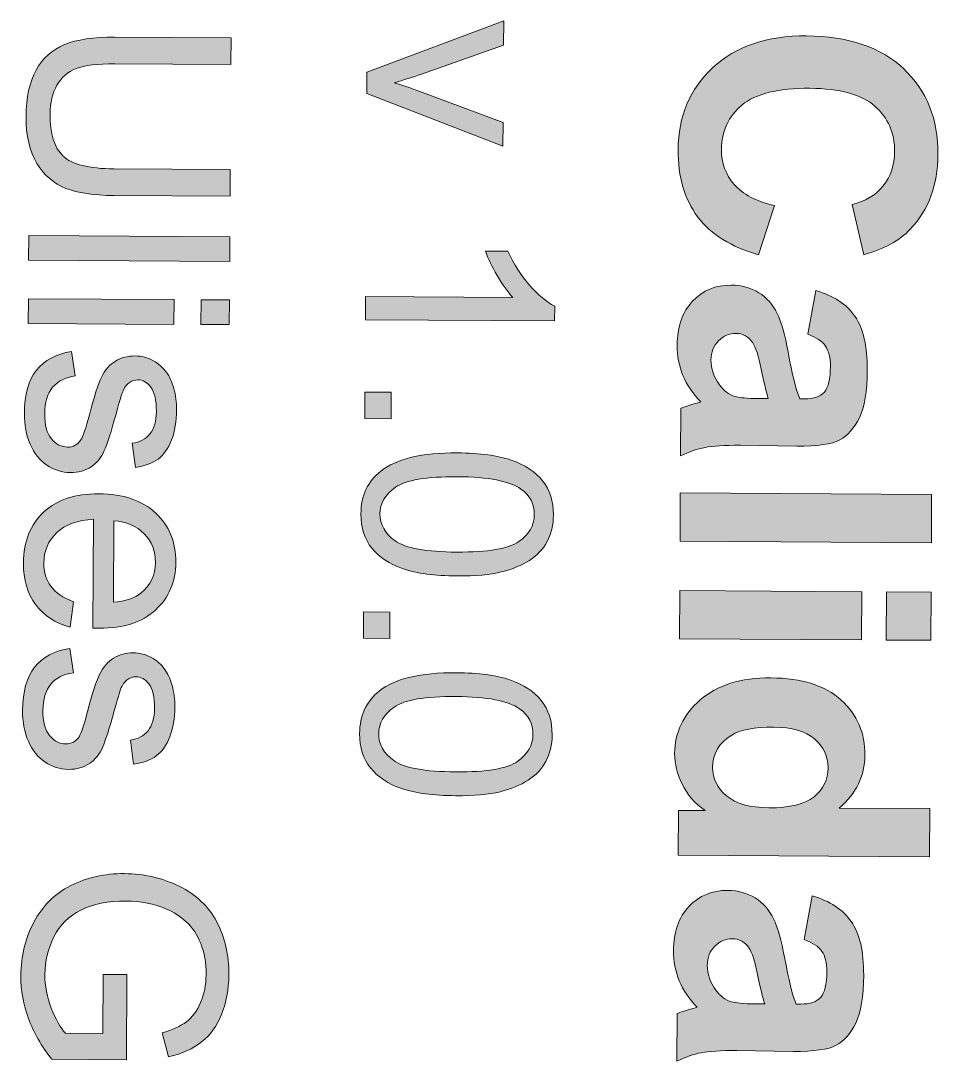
# Model space of a CAD drawing. Header units: inches. Extents: x -141 to 256, y 168 to 398.
# Drawn here: x -51.77 to -33.34, y 334.35 to 355.24 of the extents above; entities that cross this region are included whole.
import ezdxf

# ---------------------------------------------------------------- set-up
doc = ezdxf.new("R2010")
doc.units = ezdxf.units.IN
doc.header["$MEASUREMENT"] = 0
doc.layers.add('graba raster', color=2, linetype='Continuous')

msp = doc.modelspace()

# ---------------------------------------------------------------- hatches: boundary and pattern name
at = {"layer": 'graba raster', "true_color": 0x575756}
h = msp.add_hatch(color=251, dxfattribs=at)
h.dxf.hatch_style = 2
edge = h.paths.add_edge_path()
edge.add_spline(control_points=[(-44.817, 354.208), (-44.817, 354.208), (-42.067, 355.236), (-42.067, 355.236), (-42.067, 355.236), (-42.07, 354.745), (-42.07, 354.745), (-42.07, 354.745), (-43.717, 354.166), (-43.717, 354.166), (-43.894, 354.103), (-44.079, 354.046), (-44.271, 353.993), (-44.126, 353.951), (-43.953, 353.892), (-43.75, 353.817), (-43.75, 353.817), (-42.079, 353.197), (-42.079, 353.197), (-42.079, 353.197), (-42.082, 352.719), (-42.082, 352.719), (-42.082, 352.719), (-44.819, 353.774), (-44.819, 353.774), (-44.819, 353.774), (-44.817, 354.208), (-44.817, 354.208)], knot_values=[0, 0, 0, 0, 1, 1, 1, 2, 2, 2, 3, 3, 3, 4, 4, 4, 5, 5, 5, 6, 6, 6, 7, 7, 7, 8, 8, 8, 9, 9, 9, 9], degree=3, periodic=1)
h = msp.add_hatch(color=251, dxfattribs=at)
h.dxf.hatch_style = 2
edge = h.paths.add_edge_path()
edge.add_spline(control_points=[(-36.627, 351.525), (-36.627, 351.525), (-36.946, 350.538), (-36.946, 350.538), (-37.496, 350.693), (-37.904, 350.948), (-38.17, 351.302), (-38.435, 351.656), (-38.566, 352.104), (-38.563, 352.647), (-38.559, 353.317), (-38.326, 353.867), (-37.866, 354.296), (-37.405, 354.725), (-36.777, 354.937), (-35.983, 354.933), (-35.142, 354.928), (-34.491, 354.706), (-34.028, 354.27), (-33.565, 353.833), (-33.336, 353.261), (-33.341, 352.553), (-33.344, 351.935), (-33.53, 351.435), (-33.897, 351.051), (-34.115, 350.823), (-34.426, 350.652), (-34.831, 350.54), (-34.831, 350.54), (-35.066, 351.55), (-35.066, 351.55), (-34.804, 351.609), (-34.596, 351.732), (-34.444, 351.92), (-34.291, 352.109), (-34.214, 352.339), (-34.212, 352.61), (-34.21, 352.984), (-34.342, 353.289), (-34.61, 353.523), (-34.877, 353.758), (-35.312, 353.877), (-35.913, 353.881), (-36.552, 353.885), (-37.007, 353.773), (-37.28, 353.545), (-37.552, 353.317), (-37.689, 353.019), (-37.691, 352.652), (-37.693, 352.381), (-37.608, 352.147), (-37.437, 351.95), (-37.266, 351.754), (-36.996, 351.612), (-36.627, 351.525)], knot_values=[0, 0, 0, 0, 1, 1, 1, 2, 2, 2, 3, 3, 3, 4, 4, 4, 5, 5, 5, 6, 6, 6, 7, 7, 7, 8, 8, 8, 9, 9, 9, 10, 10, 10, 11, 11, 11, 12, 12, 12, 13, 13, 13, 14, 14, 14, 15, 15, 15, 16, 16, 16, 17, 17, 17, 18, 18, 18, 18], degree=3, periodic=1)
h = msp.add_hatch(color=251, dxfattribs=at)
h.dxf.hatch_style = 2
edge = h.paths.add_edge_path()
edge.add_spline(control_points=[(-47.562, 352.249), (-47.562, 352.249), (-47.565, 351.714), (-47.565, 351.714), (-47.565, 351.714), (-49.899, 351.728), (-49.899, 351.728), (-50.305, 351.731), (-50.627, 351.779), (-50.866, 351.872), (-51.104, 351.965), (-51.298, 352.132), (-51.446, 352.373), (-51.594, 352.614), (-51.667, 352.929), (-51.665, 353.318), (-51.662, 353.697), (-51.595, 354.006), (-51.464, 354.246), (-51.332, 354.486), (-51.142, 354.656), (-50.894, 354.758), (-50.646, 354.859), (-50.308, 354.909), (-49.88, 354.906), (-49.88, 354.906), (-47.546, 354.892), (-47.546, 354.892), (-47.546, 354.892), (-47.549, 354.357), (-47.549, 354.357), (-47.549, 354.357), (-49.881, 354.371), (-49.881, 354.371), (-50.232, 354.373), (-50.491, 354.342), (-50.657, 354.278), (-50.824, 354.214), (-50.953, 354.102), (-51.044, 353.944), (-51.135, 353.786), (-51.181, 353.592), (-51.182, 353.362), (-51.185, 352.969), (-51.097, 352.689), (-50.92, 352.52), (-50.743, 352.352), (-50.401, 352.266), (-49.893, 352.263), (-49.893, 352.263), (-47.562, 352.249), (-47.562, 352.249)], knot_values=[0, 0, 0, 0, 1, 1, 1, 2, 2, 2, 3, 3, 3, 4, 4, 4, 5, 5, 5, 6, 6, 6, 7, 7, 7, 8, 8, 8, 9, 9, 9, 10, 10, 10, 11, 11, 11, 12, 12, 12, 13, 13, 13, 14, 14, 14, 15, 15, 15, 16, 16, 16, 17, 17, 17, 17], degree=3, periodic=1)
h = msp.add_hatch(color=251, dxfattribs=at)
h.dxf.hatch_style = 2
h.paths.add_polyline_path([(-51.61, 350.923), (-47.57, 350.898), (-47.573, 350.403), (-51.613, 350.427)])
h = msp.add_hatch(color=251, dxfattribs=at)
h.dxf.hatch_style = 2
edge = h.paths.add_edge_path()
edge.add_spline(control_points=[(-44.847, 349.232), (-44.847, 349.232), (-44.844, 349.697), (-44.844, 349.697), (-44.844, 349.697), (-41.881, 349.679), (-41.881, 349.679), (-41.987, 349.792), (-42.093, 349.939), (-42.199, 350.121), (-42.304, 350.304), (-42.383, 350.467), (-42.436, 350.612), (-42.436, 350.612), (-41.986, 350.61), (-41.986, 350.61), (-41.866, 350.349), (-41.719, 350.121), (-41.546, 349.925), (-41.374, 349.73), (-41.205, 349.591), (-41.042, 349.509), (-41.042, 349.509), (-41.044, 349.209), (-41.044, 349.209), (-41.044, 349.209), (-44.847, 349.232), (-44.847, 349.232)], knot_values=[0, 0, 0, 0, 1, 1, 1, 2, 2, 2, 3, 3, 3, 4, 4, 4, 5, 5, 5, 6, 6, 6, 7, 7, 7, 8, 8, 8, 9, 9, 9, 9], degree=3, periodic=1)
h = msp.add_hatch(color=251, dxfattribs=at)
h.dxf.hatch_style = 2
edge = h.paths.add_edge_path()
edge.add_spline(control_points=[(-35.956, 348.941), (-35.956, 348.941), (-35.792, 349.818), (-35.792, 349.818), (-35.439, 349.717), (-35.179, 349.546), (-35.01, 349.304), (-34.841, 349.061), (-34.759, 348.703), (-34.762, 348.227), (-34.764, 347.795), (-34.817, 347.475), (-34.921, 347.264), (-35.024, 347.053), (-35.155, 346.905), (-35.313, 346.82), (-35.47, 346.735), (-35.76, 346.693), (-36.18, 346.696), (-36.18, 346.696), (-37.31, 346.713), (-37.31, 346.713), (-37.631, 346.715), (-37.868, 346.7), (-38.021, 346.67), (-38.175, 346.641), (-38.338, 346.583), (-38.514, 346.499), (-38.514, 346.499), (-38.508, 347.457), (-38.508, 347.457), (-38.443, 347.482), (-38.348, 347.513), (-38.221, 347.549), (-38.164, 347.564), (-38.126, 347.575), (-38.107, 347.582), (-38.267, 347.749), (-38.387, 347.926), (-38.466, 348.115), (-38.545, 348.304), (-38.584, 348.505), (-38.583, 348.719), (-38.581, 349.095), (-38.477, 349.391), (-38.271, 349.607), (-38.065, 349.823), (-37.806, 349.93), (-37.494, 349.928), (-37.287, 349.927), (-37.103, 349.876), (-36.942, 349.777), (-36.781, 349.677), (-36.657, 349.538), (-36.572, 349.36), (-36.487, 349.181), (-36.414, 348.924), (-36.352, 348.588), (-36.269, 348.135), (-36.192, 347.821), (-36.119, 347.646), (-36.119, 347.646), (-36.023, 347.646), (-36.023, 347.646), (-35.837, 347.645), (-35.704, 347.69), (-35.624, 347.781), (-35.544, 347.873), (-35.504, 348.046), (-35.502, 348.301), (-35.501, 348.473), (-35.534, 348.608), (-35.602, 348.705), (-35.668, 348.801), (-35.786, 348.88), (-35.956, 348.941)], knot_values=[0, 0, 0, 0, 1, 1, 1, 2, 2, 2, 3, 3, 3, 4, 4, 4, 5, 5, 5, 6, 6, 6, 7, 7, 7, 8, 8, 8, 9, 9, 9, 10, 10, 10, 11, 11, 11, 12, 12, 12, 13, 13, 13, 14, 14, 14, 15, 15, 15, 16, 16, 16, 17, 17, 17, 18, 18, 18, 19, 19, 19, 20, 20, 20, 21, 21, 21, 22, 22, 22, 23, 23, 23, 24, 24, 24, 25, 25, 25, 25], degree=3, periodic=1)
edge = h.paths.add_edge_path()
edge.add_spline(control_points=[(-36.75, 347.65), (-36.79, 347.774), (-36.838, 347.971), (-36.894, 348.24), (-36.95, 348.509), (-37.005, 348.685), (-37.06, 348.768), (-37.148, 348.895), (-37.262, 348.959), (-37.4, 348.96), (-37.535, 348.96), (-37.652, 348.911), (-37.752, 348.81), (-37.852, 348.71), (-37.902, 348.582), (-37.903, 348.426), (-37.904, 348.251), (-37.847, 348.084), (-37.733, 347.925), (-37.647, 347.808), (-37.541, 347.73), (-37.414, 347.692), (-37.332, 347.666), (-37.175, 347.653), (-36.943, 347.651), (-36.943, 347.651), (-36.75, 347.65), (-36.75, 347.65)], knot_values=[0, 0, 0, 0, 1, 1, 1, 2, 2, 2, 3, 3, 3, 4, 4, 4, 5, 5, 5, 6, 6, 6, 7, 7, 7, 8, 8, 8, 9, 9, 9, 9], degree=3, periodic=1)
h = msp.add_hatch(color=251, dxfattribs=at)
h.dxf.hatch_style = 2
h.paths.add_polyline_path([(-51.618, 349.655), (-48.691, 349.637), (-48.694, 349.141), (-51.621, 349.159)])
h.paths.add_polyline_path([(-48.148, 349.634), (-47.578, 349.631), (-47.581, 349.135), (-48.151, 349.138)])
h = msp.add_hatch(color=251, dxfattribs=at)
h.dxf.hatch_style = 2
edge = h.paths.add_edge_path()
edge.add_spline(control_points=[(-50.75, 348.597), (-50.75, 348.597), (-50.676, 348.106), (-50.676, 348.106), (-50.873, 348.079), (-51.024, 348.003), (-51.13, 347.878), (-51.235, 347.753), (-51.289, 347.577), (-51.29, 347.351), (-51.292, 347.124), (-51.246, 346.954), (-51.154, 346.843), (-51.062, 346.732), (-50.953, 346.677), (-50.829, 346.676), (-50.717, 346.675), (-50.628, 346.724), (-50.563, 346.82), (-50.519, 346.888), (-50.462, 347.057), (-50.392, 347.327), (-50.298, 347.69), (-50.217, 347.942), (-50.149, 348.082), (-50.081, 348.222), (-49.988, 348.328), (-49.869, 348.4), (-49.75, 348.472), (-49.619, 348.507), (-49.476, 348.506), (-49.345, 348.506), (-49.225, 348.475), (-49.114, 348.415), (-49.003, 348.354), (-48.911, 348.272), (-48.838, 348.169), (-48.782, 348.091), (-48.734, 347.986), (-48.695, 347.853), (-48.656, 347.719), (-48.638, 347.576), (-48.639, 347.424), (-48.64, 347.194), (-48.674, 346.993), (-48.742, 346.819), (-48.808, 346.646), (-48.899, 346.518), (-49.012, 346.437), (-49.126, 346.355), (-49.277, 346.299), (-49.467, 346.269), (-49.467, 346.269), (-49.53, 346.754), (-49.53, 346.754), (-49.379, 346.775), (-49.261, 346.838), (-49.176, 346.943), (-49.091, 347.048), (-49.048, 347.198), (-49.046, 347.391), (-49.045, 347.618), (-49.082, 347.781), (-49.157, 347.879), (-49.231, 347.977), (-49.319, 348.026), (-49.421, 348.027), (-49.485, 348.027), (-49.543, 348.007), (-49.595, 347.967), (-49.648, 347.927), (-49.692, 347.864), (-49.728, 347.778), (-49.746, 347.728), (-49.79, 347.582), (-49.857, 347.34), (-49.953, 346.99), (-50.031, 346.745), (-50.092, 346.607), (-50.152, 346.469), (-50.24, 346.36), (-50.354, 346.282), (-50.469, 346.204), (-50.611, 346.165), (-50.779, 346.166), (-50.945, 346.167), (-51.1, 346.216), (-51.246, 346.313), (-51.392, 346.411), (-51.503, 346.55), (-51.582, 346.732), (-51.661, 346.915), (-51.7, 347.121), (-51.698, 347.351), (-51.696, 347.731), (-51.616, 348.02), (-51.456, 348.219), (-51.297, 348.418), (-51.062, 348.544), (-50.75, 348.597)], knot_values=[0, 0, 0, 0, 1, 1, 1, 2, 2, 2, 3, 3, 3, 4, 4, 4, 5, 5, 5, 6, 6, 6, 7, 7, 7, 8, 8, 8, 9, 9, 9, 10, 10, 10, 11, 11, 11, 12, 12, 12, 13, 13, 13, 14, 14, 14, 15, 15, 15, 16, 16, 16, 17, 17, 17, 18, 18, 18, 19, 19, 19, 20, 20, 20, 21, 21, 21, 22, 22, 22, 23, 23, 23, 24, 24, 24, 25, 25, 25, 26, 26, 26, 27, 27, 27, 28, 28, 28, 29, 29, 29, 30, 30, 30, 31, 31, 31, 32, 32, 32, 33, 33, 33, 33], degree=3, periodic=1)
h = msp.add_hatch(color=251, dxfattribs=at)
h.dxf.hatch_style = 2
h.paths.add_polyline_path([(-44.856, 347.78), (-44.326, 347.776), (-44.33, 347.247), (-44.859, 347.25)])
h = msp.add_hatch(color=251, dxfattribs=at)
h.dxf.hatch_style = 2
edge = h.paths.add_edge_path()
edge.add_spline(control_points=[(-42.995, 346.559), (-42.547, 346.557), (-42.187, 346.509), (-41.915, 346.414), (-41.643, 346.321), (-41.432, 346.183), (-41.285, 346), (-41.138, 345.818), (-41.066, 345.589), (-41.068, 345.313), (-41.069, 345.11), (-41.111, 344.932), (-41.193, 344.779), (-41.276, 344.626), (-41.395, 344.5), (-41.55, 344.401), (-41.704, 344.302), (-41.893, 344.225), (-42.115, 344.169), (-42.336, 344.114), (-42.634, 344.087), (-43.01, 344.089), (-43.455, 344.092), (-43.813, 344.14), (-44.086, 344.233), (-44.358, 344.326), (-44.569, 344.464), (-44.716, 344.646), (-44.864, 344.829), (-44.937, 345.059), (-44.936, 345.336), (-44.934, 345.701), (-44.801, 345.987), (-44.538, 346.194), (-44.221, 346.442), (-43.707, 346.564), (-42.995, 346.559)], knot_values=[0, 0, 0, 0, 1, 1, 1, 2, 2, 2, 3, 3, 3, 4, 4, 4, 5, 5, 5, 6, 6, 6, 7, 7, 7, 8, 8, 8, 9, 9, 9, 10, 10, 10, 11, 11, 11, 12, 12, 12, 12], degree=3, periodic=1)
edge = h.paths.add_edge_path()
edge.add_spline(control_points=[(-42.998, 346.081), (-43.62, 346.085), (-44.035, 346.015), (-44.241, 345.87), (-44.448, 345.727), (-44.552, 345.547), (-44.553, 345.334), (-44.554, 345.12), (-44.452, 344.94), (-44.246, 344.793), (-44.04, 344.647), (-43.627, 344.571), (-43.007, 344.568), (-42.383, 344.564), (-41.969, 344.634), (-41.763, 344.779), (-41.557, 344.923), (-41.454, 345.103), (-41.452, 345.32), (-41.451, 345.534), (-41.541, 345.705), (-41.72, 345.834), (-41.951, 345.995), (-42.376, 346.077), (-42.998, 346.081)], knot_values=[0, 0, 0, 0, 1, 1, 1, 2, 2, 2, 3, 3, 3, 4, 4, 4, 5, 5, 5, 6, 6, 6, 7, 7, 7, 8, 8, 8, 8], degree=3, periodic=1)
h = msp.add_hatch(color=251, dxfattribs=at)
h.dxf.hatch_style = 2
h.paths.add_polyline_path([(-38.518, 345.756), (-33.468, 345.725), (-33.474, 344.757), (-38.524, 344.788)])
h = msp.add_hatch(color=251, dxfattribs=at)
h.dxf.hatch_style = 2
edge = h.paths.add_edge_path()
edge.add_spline(control_points=[(-50.712, 343.572), (-50.712, 343.572), (-50.778, 343.06), (-50.778, 343.06), (-51.078, 343.143), (-51.308, 343.294), (-51.473, 343.513), (-51.637, 343.733), (-51.718, 344.013), (-51.716, 344.353), (-51.713, 344.781), (-51.58, 345.119), (-51.314, 345.369), (-51.049, 345.618), (-50.678, 345.741), (-50.203, 345.738), (-49.71, 345.735), (-49.329, 345.606), (-49.058, 345.351), (-48.788, 345.096), (-48.654, 344.766), (-48.656, 344.362), (-48.659, 343.971), (-48.794, 343.652), (-49.062, 343.405), (-49.33, 343.159), (-49.705, 343.037), (-50.188, 343.04), (-50.218, 343.04), (-50.262, 343.041), (-50.321, 343.043), (-50.321, 343.043), (-50.308, 345.226), (-50.308, 345.226), (-50.629, 345.21), (-50.876, 345.12), (-51.048, 344.958), (-51.22, 344.795), (-51.306, 344.592), (-51.308, 344.347), (-51.309, 344.165), (-51.262, 344.01), (-51.168, 343.881), (-51.073, 343.752), (-50.921, 343.649), (-50.712, 343.572)], knot_values=[0, 0, 0, 0, 1, 1, 1, 2, 2, 2, 3, 3, 3, 4, 4, 4, 5, 5, 5, 6, 6, 6, 7, 7, 7, 8, 8, 8, 9, 9, 9, 10, 10, 10, 11, 11, 11, 12, 12, 12, 13, 13, 13, 14, 14, 14, 15, 15, 15, 15], degree=3, periodic=1)
edge = h.paths.add_edge_path()
edge.add_spline(control_points=[(-49.9, 345.196), (-49.9, 345.196), (-49.91, 343.562), (-49.91, 343.562), (-49.664, 343.582), (-49.479, 343.644), (-49.355, 343.746), (-49.163, 343.903), (-49.066, 344.107), (-49.065, 344.359), (-49.063, 344.587), (-49.138, 344.779), (-49.29, 344.935), (-49.442, 345.091), (-49.645, 345.178), (-49.9, 345.196)], knot_values=[0, 0, 0, 0, 1, 1, 1, 2, 2, 2, 3, 3, 3, 4, 4, 4, 5, 5, 5, 5], degree=3, periodic=1)
h = msp.add_hatch(color=251, dxfattribs=at)
h.dxf.hatch_style = 2
h.paths.add_polyline_path([(-38.53, 343.795), (-34.871, 343.773), (-34.877, 342.805), (-38.535, 342.827)])
h.paths.add_polyline_path([(-34.375, 343.77), (-33.479, 343.765), (-33.485, 342.797), (-34.381, 342.802)])
h = msp.add_hatch(color=251, dxfattribs=at)
h.dxf.hatch_style = 2
h.paths.add_polyline_path([(-44.882, 343.367), (-44.353, 343.364), (-44.356, 342.834), (-44.885, 342.837)])
h = msp.add_hatch(color=251, dxfattribs=at)
h.dxf.hatch_style = 2
edge = h.paths.add_edge_path()
edge.add_spline(control_points=[(-50.787, 342.635), (-50.787, 342.635), (-50.712, 342.144), (-50.712, 342.144), (-50.909, 342.118), (-51.06, 342.042), (-51.166, 341.917), (-51.272, 341.792), (-51.325, 341.616), (-51.326, 341.39), (-51.328, 341.162), (-51.282, 340.993), (-51.19, 340.882), (-51.098, 340.771), (-50.989, 340.716), (-50.864, 340.715), (-50.753, 340.714), (-50.664, 340.762), (-50.599, 340.859), (-50.555, 340.927), (-50.498, 341.096), (-50.428, 341.365), (-50.334, 341.729), (-50.253, 341.98), (-50.185, 342.121), (-50.117, 342.261), (-50.024, 342.367), (-49.905, 342.439), (-49.786, 342.511), (-49.655, 342.546), (-49.512, 342.545), (-49.381, 342.544), (-49.261, 342.514), (-49.15, 342.453), (-49.039, 342.393), (-48.947, 342.311), (-48.874, 342.208), (-48.818, 342.13), (-48.77, 342.025), (-48.731, 341.891), (-48.693, 341.758), (-48.674, 341.615), (-48.674, 341.462), (-48.676, 341.233), (-48.71, 341.031), (-48.777, 340.858), (-48.845, 340.685), (-48.935, 340.557), (-49.049, 340.475), (-49.162, 340.394), (-49.313, 340.337), (-49.503, 340.307), (-49.503, 340.307), (-49.566, 340.792), (-49.566, 340.792), (-49.415, 340.814), (-49.297, 340.877), (-49.212, 340.982), (-49.127, 341.087), (-49.084, 341.236), (-49.083, 341.429), (-49.081, 341.657), (-49.118, 341.82), (-49.193, 341.917), (-49.268, 342.016), (-49.355, 342.065), (-49.456, 342.065), (-49.521, 342.066), (-49.579, 342.046), (-49.63, 342.006), (-49.684, 341.966), (-49.729, 341.903), (-49.764, 341.816), (-49.783, 341.767), (-49.825, 341.621), (-49.893, 341.379), (-49.989, 341.028), (-50.068, 340.784), (-50.128, 340.646), (-50.188, 340.508), (-50.276, 340.399), (-50.39, 340.321), (-50.505, 340.242), (-50.646, 340.204), (-50.816, 340.205), (-50.981, 340.206), (-51.137, 340.255), (-51.282, 340.352), (-51.427, 340.45), (-51.539, 340.589), (-51.618, 340.772), (-51.697, 340.954), (-51.736, 341.16), (-51.734, 341.39), (-51.732, 341.77), (-51.652, 342.059), (-51.492, 342.258), (-51.333, 342.457), (-51.097, 342.583), (-50.787, 342.635)], knot_values=[0, 0, 0, 0, 1, 1, 1, 2, 2, 2, 3, 3, 3, 4, 4, 4, 5, 5, 5, 6, 6, 6, 7, 7, 7, 8, 8, 8, 9, 9, 9, 10, 10, 10, 11, 11, 11, 12, 12, 12, 13, 13, 13, 14, 14, 14, 15, 15, 15, 16, 16, 16, 17, 17, 17, 18, 18, 18, 19, 19, 19, 20, 20, 20, 21, 21, 21, 22, 22, 22, 23, 23, 23, 24, 24, 24, 25, 25, 25, 26, 26, 26, 27, 27, 27, 28, 28, 28, 29, 29, 29, 30, 30, 30, 31, 31, 31, 32, 32, 32, 33, 33, 33, 33], degree=3, periodic=1)
h = msp.add_hatch(color=251, dxfattribs=at)
h.dxf.hatch_style = 2
edge = h.paths.add_edge_path()
edge.add_spline(control_points=[(-43.022, 342.146), (-42.573, 342.143), (-42.213, 342.095), (-41.941, 342.001), (-41.669, 341.908), (-41.459, 341.769), (-41.312, 341.587), (-41.165, 341.404), (-41.092, 341.175), (-41.094, 340.899), (-41.095, 340.696), (-41.137, 340.518), (-41.22, 340.365), (-41.303, 340.212), (-41.421, 340.087), (-41.576, 339.988), (-41.731, 339.889), (-41.919, 339.811), (-42.141, 339.756), (-42.363, 339.7), (-42.661, 339.673), (-43.037, 339.676), (-43.481, 339.678), (-43.84, 339.726), (-44.112, 339.819), (-44.385, 339.912), (-44.595, 340.05), (-44.743, 340.233), (-44.891, 340.415), (-44.964, 340.645), (-44.962, 340.923), (-44.96, 341.288), (-44.827, 341.574), (-44.564, 341.781), (-44.247, 342.029), (-43.733, 342.15), (-43.022, 342.146)], knot_values=[0, 0, 0, 0, 1, 1, 1, 2, 2, 2, 3, 3, 3, 4, 4, 4, 5, 5, 5, 6, 6, 6, 7, 7, 7, 8, 8, 8, 9, 9, 9, 10, 10, 10, 11, 11, 11, 12, 12, 12, 12], degree=3, periodic=1)
edge = h.paths.add_edge_path()
edge.add_spline(control_points=[(-43.024, 341.668), (-43.646, 341.672), (-44.06, 341.602), (-44.267, 341.457), (-44.473, 341.313), (-44.577, 341.134), (-44.579, 340.921), (-44.58, 340.707), (-44.478, 340.527), (-44.272, 340.38), (-44.067, 340.233), (-43.653, 340.158), (-43.033, 340.154), (-42.409, 340.15), (-41.995, 340.221), (-41.789, 340.365), (-41.583, 340.51), (-41.48, 340.69), (-41.479, 340.907), (-41.477, 341.121), (-41.567, 341.292), (-41.747, 341.421), (-41.977, 341.582), (-42.403, 341.665), (-43.024, 341.668)], knot_values=[0, 0, 0, 0, 1, 1, 1, 2, 2, 2, 3, 3, 3, 4, 4, 4, 5, 5, 5, 6, 6, 6, 7, 7, 7, 8, 8, 8, 8], degree=3, periodic=1)
h = msp.add_hatch(color=251, dxfattribs=at)
h.dxf.hatch_style = 2
edge = h.paths.add_edge_path()
edge.add_spline(control_points=[(-38.562, 338.48), (-38.562, 338.48), (-38.556, 339.379), (-38.556, 339.379), (-38.556, 339.379), (-38.019, 339.376), (-38.019, 339.376), (-38.227, 339.526), (-38.381, 339.703), (-38.482, 339.907), (-38.583, 340.111), (-38.633, 340.317), (-38.632, 340.523), (-38.63, 340.944), (-38.458, 341.303), (-38.117, 341.6), (-37.777, 341.898), (-37.303, 342.045), (-36.697, 342.041), (-36.077, 342.038), (-35.606, 341.889), (-35.285, 341.596), (-34.965, 341.302), (-34.805, 340.932), (-34.808, 340.487), (-34.811, 340.078), (-34.983, 339.725), (-35.324, 339.429), (-35.324, 339.429), (-33.505, 339.418), (-33.505, 339.418), (-33.505, 339.418), (-33.511, 338.45), (-33.511, 338.45), (-33.511, 338.45), (-38.562, 338.48), (-38.562, 338.48)], knot_values=[0, 0, 0, 0, 1, 1, 1, 2, 2, 2, 3, 3, 3, 4, 4, 4, 5, 5, 5, 6, 6, 6, 7, 7, 7, 8, 8, 8, 9, 9, 9, 10, 10, 10, 11, 11, 11, 12, 12, 12, 12], degree=3, periodic=1)
edge = h.paths.add_edge_path()
edge.add_spline(control_points=[(-36.638, 341.052), (-37.028, 341.054), (-37.311, 341.002), (-37.486, 340.895), (-37.74, 340.74), (-37.867, 340.523), (-37.869, 340.243), (-37.87, 340.02), (-37.777, 339.83), (-37.588, 339.673), (-37.399, 339.515), (-37.117, 339.436), (-36.74, 339.433), (-36.32, 339.431), (-36.017, 339.505), (-35.831, 339.655), (-35.646, 339.805), (-35.552, 339.999), (-35.55, 340.236), (-35.549, 340.466), (-35.639, 340.658), (-35.821, 340.815), (-36.002, 340.971), (-36.275, 341.05), (-36.638, 341.052)], knot_values=[0, 0, 0, 0, 1, 1, 1, 2, 2, 2, 3, 3, 3, 4, 4, 4, 5, 5, 5, 6, 6, 6, 7, 7, 7, 8, 8, 8, 8], degree=3, periodic=1)
h = msp.add_hatch(color=251, dxfattribs=at)
h.dxf.hatch_style = 2
edge = h.paths.add_edge_path()
edge.add_spline(control_points=[(-50.115, 336.089), (-50.115, 336.089), (-49.641, 336.086), (-49.641, 336.086), (-49.641, 336.086), (-49.648, 334.374), (-49.648, 334.374), (-49.648, 334.374), (-51.147, 334.383), (-51.147, 334.383), (-51.355, 334.647), (-51.511, 334.919), (-51.615, 335.199), (-51.719, 335.479), (-51.77, 335.766), (-51.768, 336.06), (-51.766, 336.456), (-51.679, 336.817), (-51.507, 337.14), (-51.335, 337.463), (-51.088, 337.706), (-50.765, 337.87), (-50.443, 338.033), (-50.083, 338.114), (-49.686, 338.112), (-49.293, 338.109), (-48.927, 338.025), (-48.587, 337.858), (-48.247, 337.692), (-47.995, 337.454), (-47.831, 337.144), (-47.668, 336.835), (-47.587, 336.479), (-47.59, 336.077), (-47.592, 335.784), (-47.641, 335.521), (-47.736, 335.285), (-47.833, 335.05), (-47.965, 334.865), (-48.136, 334.732), (-48.305, 334.599), (-48.526, 334.499), (-48.799, 334.43), (-48.799, 334.43), (-48.928, 334.913), (-48.928, 334.913), (-48.722, 334.973), (-48.56, 335.047), (-48.441, 335.136), (-48.324, 335.226), (-48.229, 335.354), (-48.157, 335.521), (-48.085, 335.688), (-48.048, 335.873), (-48.047, 336.077), (-48.046, 336.321), (-48.082, 336.533), (-48.155, 336.711), (-48.229, 336.89), (-48.325, 337.034), (-48.446, 337.144), (-48.567, 337.255), (-48.7, 337.34), (-48.844, 337.401), (-49.094, 337.506), (-49.364, 337.559), (-49.656, 337.561), (-50.016, 337.563), (-50.318, 337.503), (-50.562, 337.38), (-50.804, 337.258), (-50.986, 337.078), (-51.105, 336.842), (-51.224, 336.606), (-51.284, 336.354), (-51.286, 336.088), (-51.287, 335.857), (-51.244, 335.63), (-51.157, 335.409), (-51.069, 335.188), (-50.975, 335.02), (-50.874, 334.906), (-50.874, 334.906), (-50.122, 334.901), (-50.122, 334.901), (-50.122, 334.901), (-50.115, 336.089), (-50.115, 336.089)], knot_values=[0, 0, 0, 0, 1, 1, 1, 2, 2, 2, 3, 3, 3, 4, 4, 4, 5, 5, 5, 6, 6, 6, 7, 7, 7, 8, 8, 8, 9, 9, 9, 10, 10, 10, 11, 11, 11, 12, 12, 12, 13, 13, 13, 14, 14, 14, 15, 15, 15, 16, 16, 16, 17, 17, 17, 18, 18, 18, 19, 19, 19, 20, 20, 20, 21, 21, 21, 22, 22, 22, 23, 23, 23, 24, 24, 24, 25, 25, 25, 26, 26, 26, 27, 27, 27, 28, 28, 28, 29, 29, 29, 29], degree=3, periodic=1)
h = msp.add_hatch(color=251, dxfattribs=at)
h.dxf.hatch_style = 2
edge = h.paths.add_edge_path()
edge.add_spline(control_points=[(-36.029, 336.786), (-36.029, 336.786), (-35.866, 337.664), (-35.866, 337.664), (-35.512, 337.563), (-35.252, 337.391), (-35.083, 337.149), (-34.914, 336.907), (-34.831, 336.549), (-34.834, 336.073), (-34.837, 335.641), (-34.89, 335.32), (-34.993, 335.109), (-35.097, 334.899), (-35.227, 334.751), (-35.385, 334.666), (-35.543, 334.58), (-35.832, 334.539), (-36.252, 334.541), (-36.252, 334.541), (-37.382, 334.559), (-37.382, 334.559), (-37.704, 334.56), (-37.941, 334.546), (-38.094, 334.516), (-38.247, 334.486), (-38.411, 334.429), (-38.586, 334.345), (-38.586, 334.345), (-38.581, 335.303), (-38.581, 335.303), (-38.516, 335.328), (-38.421, 335.358), (-38.294, 335.394), (-38.236, 335.41), (-38.199, 335.421), (-38.18, 335.428), (-38.34, 335.594), (-38.459, 335.772), (-38.539, 335.961), (-38.618, 336.15), (-38.657, 336.351), (-38.656, 336.564), (-38.654, 336.941), (-38.55, 337.237), (-38.344, 337.453), (-38.138, 337.669), (-37.879, 337.776), (-37.567, 337.774), (-37.36, 337.773), (-37.176, 337.722), (-37.015, 337.623), (-36.854, 337.523), (-36.731, 337.384), (-36.645, 337.205), (-36.56, 337.027), (-36.487, 336.77), (-36.425, 336.434), (-36.342, 335.981), (-36.265, 335.667), (-36.192, 335.492), (-36.192, 335.492), (-36.096, 335.492), (-36.096, 335.492), (-35.91, 335.491), (-35.777, 335.536), (-35.697, 335.628), (-35.618, 335.719), (-35.577, 335.892), (-35.575, 336.147), (-35.574, 336.319), (-35.607, 336.454), (-35.675, 336.551), (-35.741, 336.647), (-35.86, 336.726), (-36.029, 336.786)], knot_values=[0, 0, 0, 0, 1, 1, 1, 2, 2, 2, 3, 3, 3, 4, 4, 4, 5, 5, 5, 6, 6, 6, 7, 7, 7, 8, 8, 8, 9, 9, 9, 10, 10, 10, 11, 11, 11, 12, 12, 12, 13, 13, 13, 14, 14, 14, 15, 15, 15, 16, 16, 16, 17, 17, 17, 18, 18, 18, 19, 19, 19, 20, 20, 20, 21, 21, 21, 22, 22, 22, 23, 23, 23, 24, 24, 24, 25, 25, 25, 25], degree=3, periodic=1)
edge = h.paths.add_edge_path()
edge.add_spline(control_points=[(-36.823, 335.496), (-36.863, 335.621), (-36.911, 335.817), (-36.967, 336.086), (-37.023, 336.355), (-37.078, 336.531), (-37.133, 336.614), (-37.222, 336.741), (-37.335, 336.805), (-37.473, 336.805), (-37.608, 336.806), (-37.726, 336.756), (-37.825, 336.656), (-37.925, 336.556), (-37.975, 336.428), (-37.976, 336.271), (-37.977, 336.097), (-37.921, 335.93), (-37.806, 335.771), (-37.72, 335.653), (-37.614, 335.575), (-37.487, 335.538), (-37.405, 335.512), (-37.248, 335.498), (-37.016, 335.497), (-37.016, 335.497), (-36.823, 335.496), (-36.823, 335.496)], knot_values=[0, 0, 0, 0, 1, 1, 1, 2, 2, 2, 3, 3, 3, 4, 4, 4, 5, 5, 5, 6, 6, 6, 7, 7, 7, 8, 8, 8, 9, 9, 9, 9], degree=3, periodic=1)

# ---------------------------------------------------------------- linework, layer by layer
at = {"layer": 'graba raster', "lineweight": 0}
for points in [[(-51.61, 350.923), (-47.57, 350.898), (-47.573, 350.403), (-51.613, 350.427), (-51.61, 350.923)], [(-51.618, 349.655), (-48.691, 349.637), (-48.694, 349.141), (-51.621, 349.159), (-51.618, 349.655)], [(-48.148, 349.634), (-47.578, 349.631), (-47.581, 349.135), (-48.151, 349.138), (-48.148, 349.634)], [(-44.856, 347.78), (-44.326, 347.776), (-44.33, 347.247), (-44.859, 347.25), (-44.856, 347.78)], [(-38.518, 345.756), (-33.468, 345.725), (-33.474, 344.757), (-38.524, 344.788), (-38.518, 345.756)], [(-38.53, 343.795), (-34.871, 343.773), (-34.877, 342.805), (-38.535, 342.827), (-38.53, 343.795)], [(-34.375, 343.77), (-33.479, 343.765), (-33.485, 342.797), (-34.381, 342.802), (-34.375, 343.77)], [(-44.882, 343.367), (-44.353, 343.364), (-44.356, 342.834), (-44.885, 342.837), (-44.882, 343.367)]]:
    msp.add_lwpolyline(points, dxfattribs=at)
for points, knots in [([(-44.817, 354.208), (-44.817, 354.208), (-42.067, 355.236), (-42.067, 355.236), (-42.067, 355.236), (-42.07, 354.745), (-42.07, 354.745), (-42.07, 354.745), (-43.717, 354.166), (-43.717, 354.166), (-43.894, 354.103), (-44.079, 354.046), (-44.271, 353.993), (-44.126, 353.951), (-43.953, 353.892), (-43.75, 353.817), (-43.75, 353.817), (-42.079, 353.197), (-42.079, 353.197), (-42.079, 353.197), (-42.082, 352.719), (-42.082, 352.719), (-42.082, 352.719), (-44.819, 353.774), (-44.819, 353.774), (-44.819, 353.774), (-44.817, 354.208), (-44.817, 354.208)], [0, 0, 0, 0, 1, 1, 1, 2, 2, 2, 3, 3, 3, 4, 4, 4, 5, 5, 5, 6, 6, 6, 7, 7, 7, 8, 8, 8, 9, 9, 9, 9]), ([(-36.627, 351.525), (-36.627, 351.525), (-36.946, 350.538), (-36.946, 350.538), (-37.496, 350.693), (-37.904, 350.948), (-38.17, 351.302), (-38.435, 351.656), (-38.566, 352.104), (-38.563, 352.647), (-38.559, 353.317), (-38.326, 353.867), (-37.866, 354.296), (-37.405, 354.725), (-36.777, 354.937), (-35.983, 354.933), (-35.142, 354.928), (-34.491, 354.706), (-34.028, 354.27), (-33.565, 353.833), (-33.336, 353.261), (-33.341, 352.553), (-33.344, 351.935), (-33.53, 351.435), (-33.897, 351.051), (-34.115, 350.823), (-34.426, 350.652), (-34.831, 350.54), (-34.831, 350.54), (-35.066, 351.55), (-35.066, 351.55), (-34.804, 351.609), (-34.596, 351.732), (-34.444, 351.92), (-34.291, 352.109), (-34.214, 352.339), (-34.212, 352.61), (-34.21, 352.984), (-34.342, 353.289), (-34.61, 353.523), (-34.877, 353.758), (-35.312, 353.877), (-35.913, 353.881), (-36.552, 353.885), (-37.007, 353.773), (-37.28, 353.545), (-37.552, 353.317), (-37.689, 353.019), (-37.691, 352.652), (-37.693, 352.381), (-37.608, 352.147), (-37.437, 351.95), (-37.266, 351.754), (-36.996, 351.612), (-36.627, 351.525)], [0, 0, 0, 0, 1, 1, 1, 2, 2, 2, 3, 3, 3, 4, 4, 4, 5, 5, 5, 6, 6, 6, 7, 7, 7, 8, 8, 8, 9, 9, 9, 10, 10, 10, 11, 11, 11, 12, 12, 12, 13, 13, 13, 14, 14, 14, 15, 15, 15, 16, 16, 16, 17, 17, 17, 18, 18, 18, 18]), ([(-47.562, 352.249), (-47.562, 352.249), (-47.565, 351.714), (-47.565, 351.714), (-47.565, 351.714), (-49.899, 351.728), (-49.899, 351.728), (-50.305, 351.731), (-50.627, 351.779), (-50.866, 351.872), (-51.104, 351.965), (-51.298, 352.132), (-51.446, 352.373), (-51.594, 352.614), (-51.667, 352.929), (-51.665, 353.318), (-51.662, 353.697), (-51.595, 354.006), (-51.464, 354.246), (-51.332, 354.486), (-51.142, 354.656), (-50.894, 354.758), (-50.646, 354.859), (-50.308, 354.909), (-49.88, 354.906), (-49.88, 354.906), (-47.546, 354.892), (-47.546, 354.892), (-47.546, 354.892), (-47.549, 354.357), (-47.549, 354.357), (-47.549, 354.357), (-49.881, 354.371), (-49.881, 354.371), (-50.232, 354.373), (-50.491, 354.342), (-50.657, 354.278), (-50.824, 354.214), (-50.953, 354.102), (-51.044, 353.944), (-51.135, 353.786), (-51.181, 353.592), (-51.182, 353.362), (-51.185, 352.969), (-51.097, 352.689), (-50.92, 352.52), (-50.743, 352.352), (-50.401, 352.266), (-49.893, 352.263), (-49.893, 352.263), (-47.562, 352.249), (-47.562, 352.249)], [0, 0, 0, 0, 1, 1, 1, 2, 2, 2, 3, 3, 3, 4, 4, 4, 5, 5, 5, 6, 6, 6, 7, 7, 7, 8, 8, 8, 9, 9, 9, 10, 10, 10, 11, 11, 11, 12, 12, 12, 13, 13, 13, 14, 14, 14, 15, 15, 15, 16, 16, 16, 17, 17, 17, 17]), ([(-44.847, 349.232), (-44.847, 349.232), (-44.844, 349.697), (-44.844, 349.697), (-44.844, 349.697), (-41.881, 349.679), (-41.881, 349.679), (-41.987, 349.792), (-42.093, 349.939), (-42.199, 350.121), (-42.304, 350.304), (-42.383, 350.467), (-42.436, 350.612), (-42.436, 350.612), (-41.986, 350.61), (-41.986, 350.61), (-41.866, 350.349), (-41.719, 350.121), (-41.546, 349.925), (-41.374, 349.73), (-41.205, 349.591), (-41.042, 349.509), (-41.042, 349.509), (-41.044, 349.209), (-41.044, 349.209), (-41.044, 349.209), (-44.847, 349.232), (-44.847, 349.232)], [0, 0, 0, 0, 1, 1, 1, 2, 2, 2, 3, 3, 3, 4, 4, 4, 5, 5, 5, 6, 6, 6, 7, 7, 7, 8, 8, 8, 9, 9, 9, 9]), ([(-35.956, 348.941), (-35.956, 348.941), (-35.792, 349.818), (-35.792, 349.818), (-35.439, 349.717), (-35.179, 349.546), (-35.01, 349.304), (-34.841, 349.061), (-34.759, 348.703), (-34.762, 348.227), (-34.764, 347.795), (-34.817, 347.475), (-34.921, 347.264), (-35.024, 347.053), (-35.155, 346.905), (-35.313, 346.82), (-35.47, 346.735), (-35.76, 346.693), (-36.18, 346.696), (-36.18, 346.696), (-37.31, 346.713), (-37.31, 346.713), (-37.631, 346.715), (-37.868, 346.7), (-38.021, 346.67), (-38.175, 346.641), (-38.338, 346.583), (-38.514, 346.499), (-38.514, 346.499), (-38.508, 347.457), (-38.508, 347.457), (-38.443, 347.482), (-38.348, 347.513), (-38.221, 347.549), (-38.164, 347.564), (-38.126, 347.575), (-38.107, 347.582), (-38.267, 347.749), (-38.387, 347.926), (-38.466, 348.115), (-38.545, 348.304), (-38.584, 348.505), (-38.583, 348.719), (-38.581, 349.095), (-38.477, 349.391), (-38.271, 349.607), (-38.065, 349.823), (-37.806, 349.93), (-37.494, 349.928), (-37.287, 349.927), (-37.103, 349.876), (-36.942, 349.777), (-36.781, 349.677), (-36.657, 349.538), (-36.572, 349.36), (-36.487, 349.181), (-36.414, 348.924), (-36.352, 348.588), (-36.269, 348.135), (-36.192, 347.821), (-36.119, 347.646), (-36.119, 347.646), (-36.023, 347.646), (-36.023, 347.646), (-35.837, 347.645), (-35.704, 347.69), (-35.624, 347.781), (-35.544, 347.873), (-35.504, 348.046), (-35.502, 348.301), (-35.501, 348.473), (-35.534, 348.608), (-35.602, 348.705), (-35.668, 348.801), (-35.786, 348.88), (-35.956, 348.941)], [0, 0, 0, 0, 1, 1, 1, 2, 2, 2, 3, 3, 3, 4, 4, 4, 5, 5, 5, 6, 6, 6, 7, 7, 7, 8, 8, 8, 9, 9, 9, 10, 10, 10, 11, 11, 11, 12, 12, 12, 13, 13, 13, 14, 14, 14, 15, 15, 15, 16, 16, 16, 17, 17, 17, 18, 18, 18, 19, 19, 19, 20, 20, 20, 21, 21, 21, 22, 22, 22, 23, 23, 23, 24, 24, 24, 25, 25, 25, 25]), ([(-36.75, 347.65), (-36.79, 347.774), (-36.838, 347.971), (-36.894, 348.24), (-36.95, 348.509), (-37.005, 348.685), (-37.06, 348.768), (-37.148, 348.895), (-37.262, 348.959), (-37.4, 348.96), (-37.535, 348.96), (-37.652, 348.911), (-37.752, 348.81), (-37.852, 348.71), (-37.902, 348.582), (-37.903, 348.426), (-37.904, 348.251), (-37.847, 348.084), (-37.733, 347.925), (-37.647, 347.808), (-37.541, 347.73), (-37.414, 347.692), (-37.332, 347.666), (-37.175, 347.653), (-36.943, 347.651), (-36.943, 347.651), (-36.75, 347.65), (-36.75, 347.65)], [0, 0, 0, 0, 1, 1, 1, 2, 2, 2, 3, 3, 3, 4, 4, 4, 5, 5, 5, 6, 6, 6, 7, 7, 7, 8, 8, 8, 9, 9, 9, 9]), ([(-50.75, 348.597), (-50.75, 348.597), (-50.676, 348.106), (-50.676, 348.106), (-50.873, 348.079), (-51.024, 348.003), (-51.13, 347.878), (-51.235, 347.753), (-51.289, 347.577), (-51.29, 347.351), (-51.292, 347.124), (-51.246, 346.954), (-51.154, 346.843), (-51.062, 346.732), (-50.953, 346.677), (-50.829, 346.676), (-50.717, 346.675), (-50.628, 346.724), (-50.563, 346.82), (-50.519, 346.888), (-50.462, 347.057), (-50.392, 347.327), (-50.298, 347.69), (-50.217, 347.942), (-50.149, 348.082), (-50.081, 348.222), (-49.988, 348.328), (-49.869, 348.4), (-49.75, 348.472), (-49.619, 348.507), (-49.476, 348.506), (-49.345, 348.506), (-49.225, 348.475), (-49.114, 348.415), (-49.003, 348.354), (-48.911, 348.272), (-48.838, 348.169), (-48.782, 348.091), (-48.734, 347.986), (-48.695, 347.853), (-48.656, 347.719), (-48.638, 347.576), (-48.639, 347.424), (-48.64, 347.194), (-48.674, 346.993), (-48.742, 346.819), (-48.808, 346.646), (-48.899, 346.518), (-49.012, 346.437), (-49.126, 346.355), (-49.277, 346.299), (-49.467, 346.269), (-49.467, 346.269), (-49.53, 346.754), (-49.53, 346.754), (-49.379, 346.775), (-49.261, 346.838), (-49.176, 346.943), (-49.091, 347.048), (-49.048, 347.198), (-49.046, 347.391), (-49.045, 347.618), (-49.082, 347.781), (-49.157, 347.879), (-49.231, 347.977), (-49.319, 348.026), (-49.421, 348.027), (-49.485, 348.027), (-49.543, 348.007), (-49.595, 347.967), (-49.648, 347.927), (-49.692, 347.864), (-49.728, 347.778), (-49.746, 347.728), (-49.79, 347.582), (-49.857, 347.34), (-49.953, 346.99), (-50.031, 346.745), (-50.092, 346.607), (-50.152, 346.469), (-50.24, 346.36), (-50.354, 346.282), (-50.469, 346.204), (-50.611, 346.165), (-50.779, 346.166), (-50.945, 346.167), (-51.1, 346.216), (-51.246, 346.313), (-51.392, 346.411), (-51.503, 346.55), (-51.582, 346.732), (-51.661, 346.915), (-51.7, 347.121), (-51.698, 347.351), (-51.696, 347.731), (-51.616, 348.02), (-51.456, 348.219), (-51.297, 348.418), (-51.062, 348.544), (-50.75, 348.597)], [0, 0, 0, 0, 1, 1, 1, 2, 2, 2, 3, 3, 3, 4, 4, 4, 5, 5, 5, 6, 6, 6, 7, 7, 7, 8, 8, 8, 9, 9, 9, 10, 10, 10, 11, 11, 11, 12, 12, 12, 13, 13, 13, 14, 14, 14, 15, 15, 15, 16, 16, 16, 17, 17, 17, 18, 18, 18, 19, 19, 19, 20, 20, 20, 21, 21, 21, 22, 22, 22, 23, 23, 23, 24, 24, 24, 25, 25, 25, 26, 26, 26, 27, 27, 27, 28, 28, 28, 29, 29, 29, 30, 30, 30, 31, 31, 31, 32, 32, 32, 33, 33, 33, 33]), ([(-42.995, 346.559), (-42.547, 346.557), (-42.187, 346.509), (-41.915, 346.414), (-41.643, 346.321), (-41.432, 346.183), (-41.285, 346), (-41.138, 345.818), (-41.066, 345.589), (-41.068, 345.313), (-41.069, 345.11), (-41.111, 344.932), (-41.193, 344.779), (-41.276, 344.626), (-41.395, 344.5), (-41.55, 344.401), (-41.704, 344.302), (-41.893, 344.225), (-42.115, 344.169), (-42.336, 344.114), (-42.634, 344.087), (-43.01, 344.089), (-43.455, 344.092), (-43.813, 344.14), (-44.086, 344.233), (-44.358, 344.326), (-44.569, 344.464), (-44.716, 344.646), (-44.864, 344.829), (-44.937, 345.059), (-44.936, 345.336), (-44.934, 345.701), (-44.801, 345.987), (-44.538, 346.194), (-44.221, 346.442), (-43.707, 346.564), (-42.995, 346.559)], [0, 0, 0, 0, 1, 1, 1, 2, 2, 2, 3, 3, 3, 4, 4, 4, 5, 5, 5, 6, 6, 6, 7, 7, 7, 8, 8, 8, 9, 9, 9, 10, 10, 10, 11, 11, 11, 12, 12, 12, 12]), ([(-42.998, 346.081), (-43.62, 346.085), (-44.035, 346.015), (-44.241, 345.87), (-44.448, 345.727), (-44.552, 345.547), (-44.553, 345.334), (-44.554, 345.12), (-44.452, 344.94), (-44.246, 344.793), (-44.04, 344.647), (-43.627, 344.571), (-43.007, 344.568), (-42.383, 344.564), (-41.969, 344.634), (-41.763, 344.779), (-41.557, 344.923), (-41.454, 345.103), (-41.452, 345.32), (-41.451, 345.534), (-41.541, 345.705), (-41.72, 345.834), (-41.951, 345.995), (-42.376, 346.077), (-42.998, 346.081)], [0, 0, 0, 0, 1, 1, 1, 2, 2, 2, 3, 3, 3, 4, 4, 4, 5, 5, 5, 6, 6, 6, 7, 7, 7, 8, 8, 8, 8]), ([(-50.712, 343.572), (-50.712, 343.572), (-50.778, 343.06), (-50.778, 343.06), (-51.078, 343.143), (-51.308, 343.294), (-51.473, 343.513), (-51.637, 343.733), (-51.718, 344.013), (-51.716, 344.353), (-51.713, 344.781), (-51.58, 345.119), (-51.314, 345.369), (-51.049, 345.618), (-50.678, 345.741), (-50.203, 345.738), (-49.71, 345.735), (-49.329, 345.606), (-49.058, 345.351), (-48.788, 345.096), (-48.654, 344.766), (-48.656, 344.362), (-48.659, 343.971), (-48.794, 343.652), (-49.062, 343.405), (-49.33, 343.159), (-49.705, 343.037), (-50.188, 343.04), (-50.218, 343.04), (-50.262, 343.041), (-50.321, 343.043), (-50.321, 343.043), (-50.308, 345.226), (-50.308, 345.226), (-50.629, 345.21), (-50.876, 345.12), (-51.048, 344.958), (-51.22, 344.795), (-51.306, 344.592), (-51.308, 344.347), (-51.309, 344.165), (-51.262, 344.01), (-51.168, 343.881), (-51.073, 343.752), (-50.921, 343.649), (-50.712, 343.572)], [0, 0, 0, 0, 1, 1, 1, 2, 2, 2, 3, 3, 3, 4, 4, 4, 5, 5, 5, 6, 6, 6, 7, 7, 7, 8, 8, 8, 9, 9, 9, 10, 10, 10, 11, 11, 11, 12, 12, 12, 13, 13, 13, 14, 14, 14, 15, 15, 15, 15]), ([(-49.9, 345.196), (-49.9, 345.196), (-49.91, 343.562), (-49.91, 343.562), (-49.664, 343.582), (-49.479, 343.644), (-49.355, 343.746), (-49.163, 343.903), (-49.066, 344.107), (-49.065, 344.359), (-49.063, 344.587), (-49.138, 344.779), (-49.29, 344.935), (-49.442, 345.091), (-49.645, 345.178), (-49.9, 345.196)], [0, 0, 0, 0, 1, 1, 1, 2, 2, 2, 3, 3, 3, 4, 4, 4, 5, 5, 5, 5]), ([(-50.787, 342.635), (-50.787, 342.635), (-50.712, 342.144), (-50.712, 342.144), (-50.909, 342.118), (-51.06, 342.042), (-51.166, 341.917), (-51.272, 341.792), (-51.325, 341.616), (-51.326, 341.39), (-51.328, 341.162), (-51.282, 340.993), (-51.19, 340.882), (-51.098, 340.771), (-50.989, 340.716), (-50.864, 340.715), (-50.753, 340.714), (-50.664, 340.762), (-50.599, 340.859), (-50.555, 340.927), (-50.498, 341.096), (-50.428, 341.365), (-50.334, 341.729), (-50.253, 341.98), (-50.185, 342.121), (-50.117, 342.261), (-50.024, 342.367), (-49.905, 342.439), (-49.786, 342.511), (-49.655, 342.546), (-49.512, 342.545), (-49.381, 342.544), (-49.261, 342.514), (-49.15, 342.453), (-49.039, 342.393), (-48.947, 342.311), (-48.874, 342.208), (-48.818, 342.13), (-48.77, 342.025), (-48.731, 341.891), (-48.693, 341.758), (-48.674, 341.615), (-48.674, 341.462), (-48.676, 341.233), (-48.71, 341.031), (-48.777, 340.858), (-48.845, 340.685), (-48.935, 340.557), (-49.049, 340.475), (-49.162, 340.394), (-49.313, 340.337), (-49.503, 340.307), (-49.503, 340.307), (-49.566, 340.792), (-49.566, 340.792), (-49.415, 340.814), (-49.297, 340.877), (-49.212, 340.982), (-49.127, 341.087), (-49.084, 341.236), (-49.083, 341.429), (-49.081, 341.657), (-49.118, 341.82), (-49.193, 341.917), (-49.268, 342.016), (-49.355, 342.065), (-49.456, 342.065), (-49.521, 342.066), (-49.579, 342.046), (-49.63, 342.006), (-49.684, 341.966), (-49.729, 341.903), (-49.764, 341.816), (-49.783, 341.767), (-49.825, 341.621), (-49.893, 341.379), (-49.989, 341.028), (-50.068, 340.784), (-50.128, 340.646), (-50.188, 340.508), (-50.276, 340.399), (-50.39, 340.321), (-50.505, 340.242), (-50.646, 340.204), (-50.816, 340.205), (-50.981, 340.206), (-51.137, 340.255), (-51.282, 340.352), (-51.427, 340.45), (-51.539, 340.589), (-51.618, 340.772), (-51.697, 340.954), (-51.736, 341.16), (-51.734, 341.39), (-51.732, 341.77), (-51.652, 342.059), (-51.492, 342.258), (-51.333, 342.457), (-51.097, 342.583), (-50.787, 342.635)], [0, 0, 0, 0, 1, 1, 1, 2, 2, 2, 3, 3, 3, 4, 4, 4, 5, 5, 5, 6, 6, 6, 7, 7, 7, 8, 8, 8, 9, 9, 9, 10, 10, 10, 11, 11, 11, 12, 12, 12, 13, 13, 13, 14, 14, 14, 15, 15, 15, 16, 16, 16, 17, 17, 17, 18, 18, 18, 19, 19, 19, 20, 20, 20, 21, 21, 21, 22, 22, 22, 23, 23, 23, 24, 24, 24, 25, 25, 25, 26, 26, 26, 27, 27, 27, 28, 28, 28, 29, 29, 29, 30, 30, 30, 31, 31, 31, 32, 32, 32, 33, 33, 33, 33]), ([(-43.022, 342.146), (-42.573, 342.143), (-42.213, 342.095), (-41.941, 342.001), (-41.669, 341.908), (-41.459, 341.769), (-41.312, 341.587), (-41.165, 341.404), (-41.092, 341.175), (-41.094, 340.899), (-41.095, 340.696), (-41.137, 340.518), (-41.22, 340.365), (-41.303, 340.212), (-41.421, 340.087), (-41.576, 339.988), (-41.731, 339.889), (-41.919, 339.811), (-42.141, 339.756), (-42.363, 339.7), (-42.661, 339.673), (-43.037, 339.676), (-43.481, 339.678), (-43.84, 339.726), (-44.112, 339.819), (-44.385, 339.912), (-44.595, 340.05), (-44.743, 340.233), (-44.891, 340.415), (-44.964, 340.645), (-44.962, 340.923), (-44.96, 341.288), (-44.827, 341.574), (-44.564, 341.781), (-44.247, 342.029), (-43.733, 342.15), (-43.022, 342.146)], [0, 0, 0, 0, 1, 1, 1, 2, 2, 2, 3, 3, 3, 4, 4, 4, 5, 5, 5, 6, 6, 6, 7, 7, 7, 8, 8, 8, 9, 9, 9, 10, 10, 10, 11, 11, 11, 12, 12, 12, 12]), ([(-38.562, 338.48), (-38.562, 338.48), (-38.556, 339.379), (-38.556, 339.379), (-38.556, 339.379), (-38.019, 339.376), (-38.019, 339.376), (-38.227, 339.526), (-38.381, 339.703), (-38.482, 339.907), (-38.583, 340.111), (-38.633, 340.317), (-38.632, 340.523), (-38.63, 340.944), (-38.458, 341.303), (-38.117, 341.6), (-37.777, 341.898), (-37.303, 342.045), (-36.697, 342.041), (-36.077, 342.038), (-35.606, 341.889), (-35.285, 341.596), (-34.965, 341.302), (-34.805, 340.932), (-34.808, 340.487), (-34.811, 340.078), (-34.983, 339.725), (-35.324, 339.429), (-35.324, 339.429), (-33.505, 339.418), (-33.505, 339.418), (-33.505, 339.418), (-33.511, 338.45), (-33.511, 338.45), (-33.511, 338.45), (-38.562, 338.48), (-38.562, 338.48)], [0, 0, 0, 0, 1, 1, 1, 2, 2, 2, 3, 3, 3, 4, 4, 4, 5, 5, 5, 6, 6, 6, 7, 7, 7, 8, 8, 8, 9, 9, 9, 10, 10, 10, 11, 11, 11, 12, 12, 12, 12]), ([(-43.024, 341.668), (-43.646, 341.672), (-44.06, 341.602), (-44.267, 341.457), (-44.473, 341.313), (-44.577, 341.134), (-44.579, 340.921), (-44.58, 340.707), (-44.478, 340.527), (-44.272, 340.38), (-44.067, 340.233), (-43.653, 340.158), (-43.033, 340.154), (-42.409, 340.15), (-41.995, 340.221), (-41.789, 340.365), (-41.583, 340.51), (-41.48, 340.69), (-41.479, 340.907), (-41.477, 341.121), (-41.567, 341.292), (-41.747, 341.421), (-41.977, 341.582), (-42.403, 341.665), (-43.024, 341.668)], [0, 0, 0, 0, 1, 1, 1, 2, 2, 2, 3, 3, 3, 4, 4, 4, 5, 5, 5, 6, 6, 6, 7, 7, 7, 8, 8, 8, 8]), ([(-36.638, 341.052), (-37.028, 341.054), (-37.311, 341.002), (-37.486, 340.895), (-37.74, 340.74), (-37.867, 340.523), (-37.869, 340.243), (-37.87, 340.02), (-37.777, 339.83), (-37.588, 339.673), (-37.399, 339.515), (-37.117, 339.436), (-36.74, 339.433), (-36.32, 339.431), (-36.017, 339.505), (-35.831, 339.655), (-35.646, 339.805), (-35.552, 339.999), (-35.55, 340.236), (-35.549, 340.466), (-35.639, 340.658), (-35.821, 340.815), (-36.002, 340.971), (-36.275, 341.05), (-36.638, 341.052)], [0, 0, 0, 0, 1, 1, 1, 2, 2, 2, 3, 3, 3, 4, 4, 4, 5, 5, 5, 6, 6, 6, 7, 7, 7, 8, 8, 8, 8]), ([(-50.115, 336.089), (-50.115, 336.089), (-49.641, 336.086), (-49.641, 336.086), (-49.641, 336.086), (-49.648, 334.374), (-49.648, 334.374), (-49.648, 334.374), (-51.147, 334.383), (-51.147, 334.383), (-51.355, 334.647), (-51.511, 334.919), (-51.615, 335.199), (-51.719, 335.479), (-51.77, 335.766), (-51.768, 336.06), (-51.766, 336.456), (-51.679, 336.817), (-51.507, 337.14), (-51.335, 337.463), (-51.088, 337.706), (-50.765, 337.87), (-50.443, 338.033), (-50.083, 338.114), (-49.686, 338.112), (-49.293, 338.109), (-48.927, 338.025), (-48.587, 337.858), (-48.247, 337.692), (-47.995, 337.454), (-47.831, 337.144), (-47.668, 336.835), (-47.587, 336.479), (-47.59, 336.077), (-47.592, 335.784), (-47.641, 335.521), (-47.736, 335.285), (-47.833, 335.05), (-47.965, 334.865), (-48.136, 334.732), (-48.305, 334.599), (-48.526, 334.499), (-48.799, 334.43), (-48.799, 334.43), (-48.928, 334.913), (-48.928, 334.913), (-48.722, 334.973), (-48.56, 335.047), (-48.441, 335.136), (-48.324, 335.226), (-48.229, 335.354), (-48.157, 335.521), (-48.085, 335.688), (-48.048, 335.873), (-48.047, 336.077), (-48.046, 336.321), (-48.082, 336.533), (-48.155, 336.711), (-48.229, 336.89), (-48.325, 337.034), (-48.446, 337.144), (-48.567, 337.255), (-48.7, 337.34), (-48.844, 337.401), (-49.094, 337.506), (-49.364, 337.559), (-49.656, 337.561), (-50.016, 337.563), (-50.318, 337.503), (-50.562, 337.38), (-50.804, 337.258), (-50.986, 337.078), (-51.105, 336.842), (-51.224, 336.606), (-51.284, 336.354), (-51.286, 336.088), (-51.287, 335.857), (-51.244, 335.63), (-51.157, 335.409), (-51.069, 335.188), (-50.975, 335.02), (-50.874, 334.906), (-50.874, 334.906), (-50.122, 334.901), (-50.122, 334.901), (-50.122, 334.901), (-50.115, 336.089), (-50.115, 336.089)], [0, 0, 0, 0, 1, 1, 1, 2, 2, 2, 3, 3, 3, 4, 4, 4, 5, 5, 5, 6, 6, 6, 7, 7, 7, 8, 8, 8, 9, 9, 9, 10, 10, 10, 11, 11, 11, 12, 12, 12, 13, 13, 13, 14, 14, 14, 15, 15, 15, 16, 16, 16, 17, 17, 17, 18, 18, 18, 19, 19, 19, 20, 20, 20, 21, 21, 21, 22, 22, 22, 23, 23, 23, 24, 24, 24, 25, 25, 25, 26, 26, 26, 27, 27, 27, 28, 28, 28, 29, 29, 29, 29]), ([(-36.029, 336.786), (-36.029, 336.786), (-35.866, 337.664), (-35.866, 337.664), (-35.512, 337.563), (-35.252, 337.391), (-35.083, 337.149), (-34.914, 336.907), (-34.831, 336.549), (-34.834, 336.073), (-34.837, 335.641), (-34.89, 335.32), (-34.993, 335.109), (-35.097, 334.899), (-35.227, 334.751), (-35.385, 334.666), (-35.543, 334.58), (-35.832, 334.539), (-36.252, 334.541), (-36.252, 334.541), (-37.382, 334.559), (-37.382, 334.559), (-37.704, 334.56), (-37.941, 334.546), (-38.094, 334.516), (-38.247, 334.486), (-38.411, 334.429), (-38.586, 334.345), (-38.586, 334.345), (-38.581, 335.303), (-38.581, 335.303), (-38.516, 335.328), (-38.421, 335.358), (-38.294, 335.394), (-38.236, 335.41), (-38.199, 335.421), (-38.18, 335.428), (-38.34, 335.594), (-38.459, 335.772), (-38.539, 335.961), (-38.618, 336.15), (-38.657, 336.351), (-38.656, 336.564), (-38.654, 336.941), (-38.55, 337.237), (-38.344, 337.453), (-38.138, 337.669), (-37.879, 337.776), (-37.567, 337.774), (-37.36, 337.773), (-37.176, 337.722), (-37.015, 337.623), (-36.854, 337.523), (-36.731, 337.384), (-36.645, 337.205), (-36.56, 337.027), (-36.487, 336.77), (-36.425, 336.434), (-36.342, 335.981), (-36.265, 335.667), (-36.192, 335.492), (-36.192, 335.492), (-36.096, 335.492), (-36.096, 335.492), (-35.91, 335.491), (-35.777, 335.536), (-35.697, 335.628), (-35.618, 335.719), (-35.577, 335.892), (-35.575, 336.147), (-35.574, 336.319), (-35.607, 336.454), (-35.675, 336.551), (-35.741, 336.647), (-35.86, 336.726), (-36.029, 336.786)], [0, 0, 0, 0, 1, 1, 1, 2, 2, 2, 3, 3, 3, 4, 4, 4, 5, 5, 5, 6, 6, 6, 7, 7, 7, 8, 8, 8, 9, 9, 9, 10, 10, 10, 11, 11, 11, 12, 12, 12, 13, 13, 13, 14, 14, 14, 15, 15, 15, 16, 16, 16, 17, 17, 17, 18, 18, 18, 19, 19, 19, 20, 20, 20, 21, 21, 21, 22, 22, 22, 23, 23, 23, 24, 24, 24, 25, 25, 25, 25]), ([(-36.823, 335.496), (-36.863, 335.621), (-36.911, 335.817), (-36.967, 336.086), (-37.023, 336.355), (-37.078, 336.531), (-37.133, 336.614), (-37.222, 336.741), (-37.335, 336.805), (-37.473, 336.805), (-37.608, 336.806), (-37.726, 336.756), (-37.825, 336.656), (-37.925, 336.556), (-37.975, 336.428), (-37.976, 336.271), (-37.977, 336.097), (-37.921, 335.93), (-37.806, 335.771), (-37.72, 335.653), (-37.614, 335.575), (-37.487, 335.538), (-37.405, 335.512), (-37.248, 335.498), (-37.016, 335.497), (-37.016, 335.497), (-36.823, 335.496), (-36.823, 335.496)], [0, 0, 0, 0, 1, 1, 1, 2, 2, 2, 3, 3, 3, 4, 4, 4, 5, 5, 5, 6, 6, 6, 7, 7, 7, 8, 8, 8, 9, 9, 9, 9])]:
    msp.add_open_spline(points, degree=3, knots=knots, dxfattribs=at)

doc.saveas('drawing.dxf')
